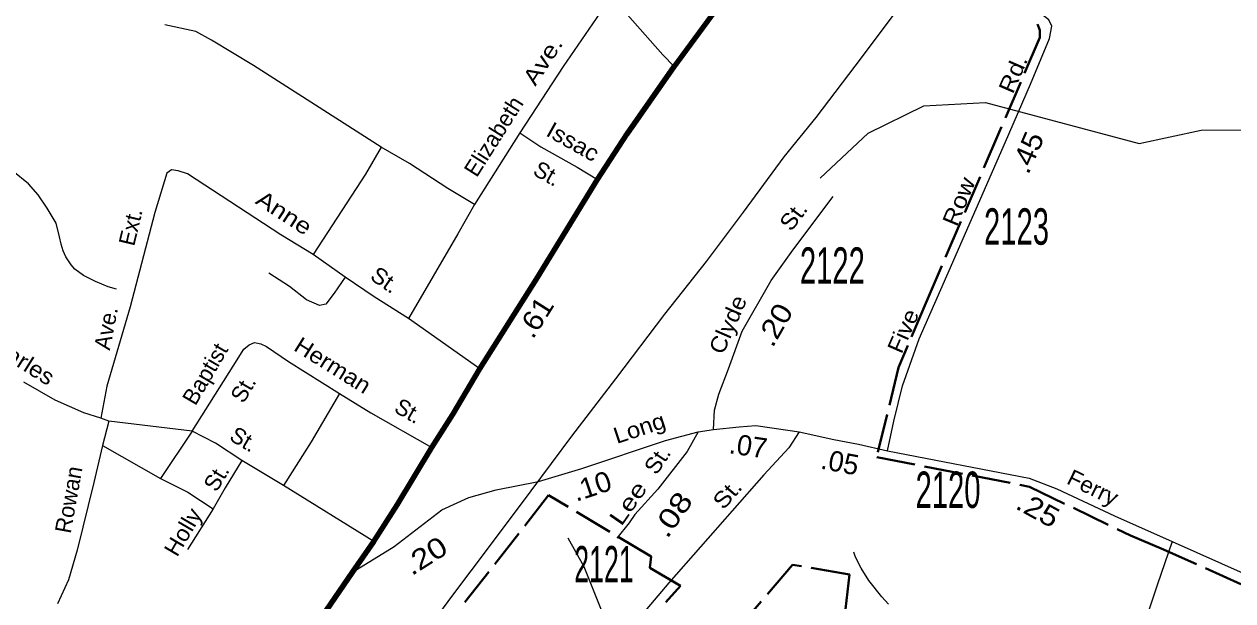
# Model space of a CAD drawing. Extents: x 449235 to 502391, y 194788 to 235774.
# Drawn here: x 480702 to 482196, y 216894 to 217607 of the extents above; entities that cross this region are included whole.
import ezdxf
from ezdxf.enums import TextEntityAlignment as Align

# ---------------------------------------------------------------- set-up
doc = ezdxf.new("R2010")
doc.units = 0
doc.header["$LTSCALE"] = 8
doc.linetypes.add('DASH_DOUBLE_DOT', pattern=[9.2, 5, -1.2, 0.3, -1.2, 0.3, -1.2])
doc.linetypes.add('LONG_DASHED', pattern=[7.5, 6, -1.5])
for name, color, linetype, lineweight in [('10', 7, 'Continuous', 40), ('11', 7, 'Continuous', 13), ('17', 7, 'Continuous', 40), ('28', 7, 'Continuous', 120), ('32', 7, 'Continuous', 25), ('35', 7, 'Continuous', 13), ('44', 7, 'Continuous', 25), ('49', 7, 'LONG_DASHED', 40), ('59', 7, 'DASH_DOUBLE_DOT', 13), ('62', 7, 'Continuous', 13), ('8', 7, 'Continuous', 25)]:
    doc.layers.add(name, color=color, linetype=linetype, lineweight=lineweight)

msp = doc.modelspace()

# ---------------------------------------------------------------- linework, layer by layer
at = {"layer": '28'}
for points in [[(481107.518, 216929.848), (481133.938, 216967.632), (481163.348, 217013.512), (481205.88, 217083.949), (481231.768, 217124.594), (481265.052, 217181.069), (481335.302, 217292.176), (481410.493, 217415.381), (481447.436, 217471.843), (481505.288, 217554.962), (481602.508, 217687.785), (481656.579, 217769.126)], [(480617.998, 216483.501), (480680.59, 216516.636), (480771.875, 216570.109), (480841.259, 216606.205), (480879.23, 216629.04), (480911.023, 216652.78), (480926.173, 216674.766), (480961.68, 216716.114), (480983.957, 216753.112), (481016.615, 216796.73), (481107.518, 216929.848)]]:
    msp.add_lwpolyline(points, dxfattribs=at)
at = {"layer": '32'}
msp.add_line((481535.062, 217103.154), (481554.051, 217106.257), dxfattribs=at)
for points in [[(481769.094, 217079.821), (481776.882, 217116.521), (481787.526, 217160.341), (481808.225, 217218.286), (481842.269, 217296.066), (481915.084, 217461.901), (481946.042, 217533.06), (481969.568, 217589.55), (481972.133, 217604.806), (481968.512, 217612.747), (481901.14, 217665.036), (481862.332, 217702.559)], [(481554.051, 217106.257), (481555.202, 217130.064), (481560.573, 217150.031), (481572.422, 217181.321), (481589.315, 217227.942), (481625.1, 217290.466), (481652.008, 217327.796), (481702.138, 217394.222)], [(481660.053, 217103.208), (481647.175, 217083.497), (481616.118, 217050.138), (481498.706, 216916.704), (481399.077, 216798.672), (481351.087, 216741.984), (481209.207, 216577.111), (481103.915, 216450.5), (481006.459, 216340.57), (480929.951, 216253.383), (480821.491, 216123.318)], [(481337.463, 217041.988), (481391.374, 217058.06), (481494.777, 217092.564), (481535.062, 217103.154)], [(481535.062, 217103.154), (481521.459, 217078.911), (481485.222, 217032.368), (481456.674, 217001.036), (481449.553, 216990.742), (481434.58, 216971.697)], [(481554.051, 217106.257), (481585.894, 217109.329), (481606.519, 217111.102), (481646.105, 217105.24), (481660.053, 217103.208)], [(481660.053, 217103.208), (481702.715, 217093.788), (481733.155, 217088.049), (481769.094, 217079.821)], [(481769.094, 217079.821), (481944.425, 217045.964), (481978.498, 217032.782), (482049.703, 216999.424), (482120.847, 216967.684)], [(481107.518, 216929.848), (481159.312, 216961.719), (481218.011, 217007.03), (481251.389, 217022.006), (481285.15, 217031.605), (481337.463, 217041.988)], [(482120.847, 216967.684), (482102.667, 216913.856), (482064.792, 216799.375), (482030.87, 216658.088), (482026.459, 216654.626)], [(482120.847, 216967.684), (482212.536, 216926.774), (482267.217, 216901.333), (482312.219, 216882.867), (482357.669, 216868.462), (482392.199, 216858.725), (482460.373, 216838.255), (482558.615, 216808.519)]]:
    msp.add_lwpolyline(points, dxfattribs=at)
at = {"layer": '35'}
for p, q in [((481314.565, 217473.065), (481258.492, 217384.482)), ((481265.052, 217181.069), (481177.089, 217243.594)), ((480806.603, 217116.669), (480798.796, 217086.62)), ((480909.645, 217104.34), (480870.26, 217045.754)), ((480798.796, 217086.62), (480870.26, 217045.754))]:
    msp.add_line(p, q, dxfattribs=at)
for points in [[(481427.258, 217641.194), (481368.125, 217555.051), (481314.565, 217473.065)], [(481505.288, 217554.962), (481491.43, 217569.392), (481432.05, 217636.888), (481427.258, 217641.194)], [(481143.07, 217455.369), (480985.199, 217556.389), (480933.568, 217587.867), (480914.081, 217598.385), (480875.701, 217606.541)], [(481314.565, 217473.065), (481340.624, 217455.827), (481385.611, 217430.522), (481410.493, 217415.381)], [(481143.07, 217455.369), (481123.976, 217421.966), (481059.267, 217322.458)], [(481258.492, 217384.482), (481225.652, 217404.175), (481178.277, 217435.018), (481143.07, 217455.369)], [(481059.267, 217322.458), (481019.207, 217347.115), (480903.814, 217422.453), (480892.237, 217425.98), (480883.904, 217427.125), (480878.34, 217423.395), (480863.26, 217374.358), (480833.027, 217257.897), (480804.201, 217159.938), (480796.394, 217120.274)], [(481258.492, 217384.482), (481238.117, 217348.056), (481177.089, 217243.594)], [(481177.089, 217243.594), (481134.566, 217270.069), (481098.714, 217294.702), (481059.267, 217322.458)], [(481098.714, 217294.702), (481085.198, 217274.727), (481074.742, 217261.337), (481066.778, 217259.608), (481050.997, 217266.392), (481029.742, 217282.984), (481004.22, 217299.662)], [(480909.645, 217104.34), (480960.179, 217184.732), (480973.161, 217205.389), (480979.857, 217210.804), (480986.626, 217213.778), (480994.221, 217212.343), (481001.225, 217208.847), (481028.54, 217190.364), (481091.72, 217150.907)], [(480796.394, 217120.274), (480775.376, 217126.885), (480740.187, 217142.339), (480701.587, 217164.751)], [(481091.72, 217150.907), (481056.533, 217090.811), (481022.264, 217036.857)], [(481091.72, 217150.907), (481130.572, 217126.884), (481205.88, 217083.949)], [(480970.899, 217067.681), (480938.47, 217089.315), (480909.645, 217104.34), (480806.603, 217116.669), (480796.394, 217120.274)], [(480798.796, 217086.62), (480787.959, 217040.698), (480767.318, 216957.102), (480756.677, 216920.306), (480742.963, 216890.576)], [(480970.899, 217067.681), (480950.481, 217034.026), (480935.468, 217008.184), (480903.639, 216957.703)], [(481133.938, 216967.632), (481022.264, 217036.857), (480970.899, 217067.681)], [(480870.26, 217045.754), (480904.24, 217028.617), (480935.468, 217008.184)]]:
    msp.add_lwpolyline(points, dxfattribs=at)
at = {"layer": '44', "lineweight": 13}
msp.add_lwpolyline([(480839.656, 216385.208), (480878.572, 216436.69), (480940.322, 216516.498), (481024.3, 216627.876), (481085.464, 216708.915), (481128.076, 216765.202), (481175.578, 216825.11), (481230.572, 216899.565), (481278.147, 216963.07), (481328.785, 217030.233), (481378.825, 217098.018), (481433.196, 217168.827), (481493.726, 217248.659), (481545.547, 217314.029), (481591.244, 217375.133), (481641.297, 217443.528), (481680.82, 217491.887), (481737.021, 217565.707), (481779.657, 217623.213), (481816.668, 217671.013), (481829.659, 217686.12)], dxfattribs=at)
at = {"layer": '49'}
for points in [[(481954.424, 217607.63), (481957.463, 217600.026), (481957.463, 217590.902), (481907.319, 217473.809), (481817.668, 217265.17), (481782.72, 217183.053), (481755.824, 217072.042), (481944.874, 217035.394), (482069.333, 216975.125), (482107.473, 216959.053), (482237.954, 216900.793)], [(481495.216, 216892.757), (481513.283, 216912.847), (481475.142, 216934.946), (481477.149, 216949.008), (481350.116, 217024.901), (481208.802, 216843.938)], [(481710.008, 216824.453), (481722.052, 216926.91), (481651.793, 216938.964), (481579.527, 216854.587)]]:
    msp.add_lwpolyline(points, dxfattribs=at)
at = {"layer": '59', "linetype": 'Continuous'}
for points in [[(481685.906, 217416.875), (481745.031, 217472.719), (481814.219, 217506.344), (481890.438, 217510.797), (482080.312, 217459.938), (482156.844, 217476.391), (482380.25, 217477.875), (482510.719, 217535.281), (482561.906, 217547.235), (482784.406, 217482.719), (482863.062, 217484.125), (482906.656, 217496.266), (482939.562, 217480.578), (482981.938, 217446.703), (483050.219, 217415.312), (483120.906, 217393.86), (483211.75, 217344), (483298.312, 217340.25), (483397.062, 217316.25), (483521.438, 217321.735), (483587.281, 217308.406), (483643.344, 217317.281)], [(482203.156, 216123.797), (482162.594, 216126.61), (482045.25, 216279.047), (481992.844, 216330.141), (481959.906, 216340.812), (481850.188, 216315.016), (481802.031, 216328), (481790.125, 216369.266), (481770.031, 216384.672), (481719.125, 216389.703), (481659.062, 216459.953), (481639.25, 216493.375), (481604.219, 216519.094), (481586.844, 216557.453), (481524.062, 216608.766), (481509.719, 216668.062), (481473.156, 216761.875), (481443.281, 216813.5), (481394.219, 216936.547), (481374.406, 216971.953)]]:
    msp.add_lwpolyline(points, dxfattribs=at)
at = {"layer": '62'}
for points in [[(480816.031, 217279.891), (480805.594, 217282.61), (480789.844, 217289.172), (480775.344, 217296.719), (480764.562, 217304.688), (480759.812, 217309.797), (480753.312, 217319.672), (480749.844, 217327.25), (480747.562, 217335.547), (480745.312, 217344.36), (480741.469, 217361.438), (480730.062, 217379.922), (480718.906, 217396.406), (480707.125, 217409.906), (480687.938, 217425.797)], [(481770.5, 216890.156), (481762.156, 216899.078), (481746.125, 216919.422), (481736.688, 216934.86), (481729.656, 216948.516), (481727.344, 216954.562)]]:
    msp.add_lwpolyline(points, dxfattribs=at)

# ---------------------------------------------------------------- texts
at = {"layer": '10'}
for s, rotation, width, p in [('Ave.', 56.844, 1.2, (481351.303, 217556.728)), ('Issac', 330.642, 1.1, (481375.453, 217453.446)), ('Anne', 326.86, 1.2, (481017.84, 217365.922)), ('St.', 325.508, 1.05, (481142.192, 217283.029)), ('Charles', 327.877, 1.1, (480688.333, 217186.717)), ('Herman', 328.015, 1.1, (481078.041, 217177.135)), ('Holly', 59.583, 1.05, (480906.66, 216974.487))]:
    msp.add_text(s, height=20, rotation=rotation, dxfattribs=dict(at, width=width)).set_placement(p, align=Align.CENTER)
for s, rotation, p in [('Elizabeth', 57.666, (481290.703, 217463.413)), ('St.', 330.642, (481343.578, 217414.008)), ('Ext.', 76.587, (480843.088, 217354.434)), ('Ave.', 78.958, (480812.797, 217229.627)), ('Baptist', 59.649, (480934.13, 217169.931)), ('St.', 59.649, (480981.302, 217151.54)), ('St.', 330.311, (481171.905, 217120.585)), ('St.', 329.21, (480968.112, 217085.595)), ('Rowan', 79.785, (480766.665, 217017.712)), ('St.', 58.838, (480948.017, 217041.757))]:
    msp.add_text(s, height=20, rotation=rotation, dxfattribs=at).set_placement(p, align=Align.CENTER)
at = {"layer": '11'}
for s, rotation, width, p in [('Rd.', 66.488, 1.15, (481933.592, 217542.042)), ('Row', 67.398, 1.15, (481866.561, 217384.37)), ('St.', 52.959, 1.1, (481660.806, 217364.356)), ('Clyde', 66.443, 1.1, (481580.908, 217232.072)), ('Five', 66.262, 1.1, (481797.623, 217224.115)), ('Long', 18.453, 1.1, (481465.51, 217098.611)), ('St.', 56.421, 1.05, (481492.964, 217063.108)), ('Ferry', 334.025, 1.05, (482018.691, 217025.508)), ('Lee', 55.324, 1.3, (481456.62, 217009.447)), ('St.', 49.248, 1.15, (481578.645, 217020.05))]:
    msp.add_text(s, height=20, rotation=rotation, dxfattribs=dict(at, width=width)).set_placement(p, align=Align.CENTER)
at = {"layer": '17'}
for s, rotation, width, p in [('.45', 66.488, 1.1, (481953.36, 217443.902)), ('.61', 57.696, 1.1, (481344.349, 217238.42)), ('.20', 60.216, 1.15, (481640.313, 217229.505)), ('.10', 18.453, 1.05, (481407.344, 217024.445)), ('.08', 55.324, 1.25, (481513.31, 216994.04)), ('.25', 331.469, 1.15, (481949.328, 216996.308)), ('.20', 32.365, 1.2, (481204.397, 216939.583))]:
    msp.add_text(s, height=25, rotation=rotation, dxfattribs=dict(at, width=width)).set_placement(p, align=Align.CENTER)
for s, rotation, p in [('.07', 351.577, (481595.217, 217073.606)), ('.05', 349.323, (481708.161, 217053.677))]:
    msp.add_text(s, height=25, rotation=rotation, dxfattribs=at).set_placement(p, align=Align.CENTER)
at = {"layer": '8'}
for s, width, p in [('2123', 0.6, (481928.621, 217334.724)), ('2122', 0.6, (481700.942, 217286.438)), ('2120', 0.6, (481843.943, 217009.184)), ('2121', 0.55, (481418.586, 216917.112))]:
    msp.add_text(s, height=45, dxfattribs=dict(at, width=width)).set_placement(p, align=Align.CENTER)

doc.saveas('drawing.dxf')
